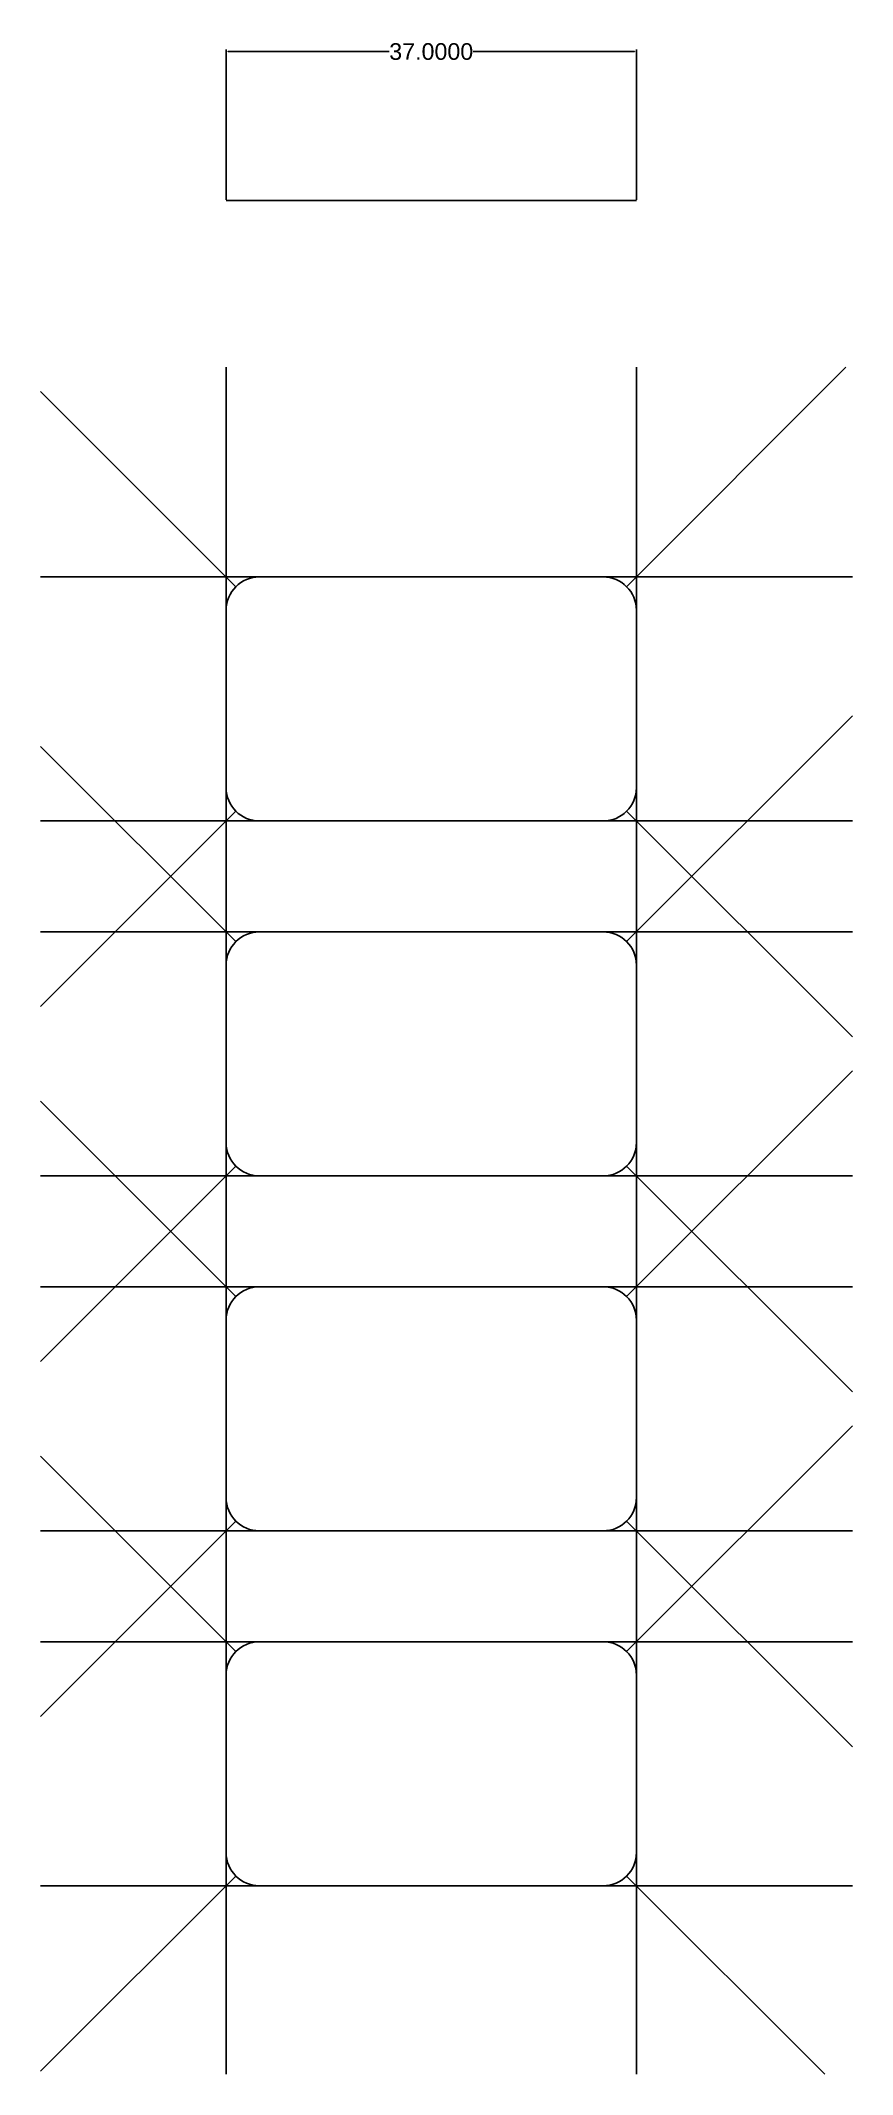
# Model space of a CAD drawing. Header units: inches. Extents: x 4 to 77, y 3 to 186.
import ezdxf

# ---------------------------------------------------------------- set-up
doc = ezdxf.new("R2010")
doc.units = ezdxf.units.IN
doc.header["$MEASUREMENT"] = 0
doc.styles.get("Standard").update_dxf_attribs({"font": 'arial.ttf'})
doc.dimstyles.get("Standard").update_dxf_attribs({"dimtxt": 0.18, "dimasz": 0.18, "dimexe": 0.18, "dimexo": 0.0625, "dimgap": 0.09, "dimtad": 0, "dimtih": 1, "dimtoh": 1, "dimdec": 4, "dimzin": 0, "dimdsep": 46, "dimtxsty": 'Standard', "dimcen": 0.09, "dimadec": 0, "dimazin": 0, "dimtfac": 1, "dimtdec": 4, "dimtofl": 0, "dimtmove": 0, "dimatfit": 3, "dimfxl": 1, "dimtolj": 1, "dimtzin": 0, "dimarcsym": 0})

# ---------------------------------------------------------------- blocks, each defined once
blk = doc.blocks.new('*D2')
at = {"color": 0, "lineweight": -2}
for p, q in [((20.77, 172.13), (20.77, 185.67)), ((20.95, 185.49), (35.49, 185.49)), ((57.59, 185.49), (43.05, 185.49)), ((57.77, 172.13), (57.77, 185.67))]:
    blk.add_line(p, q, dxfattribs=at)
at = {"color": 0}
for points in [[(20.95, 185.52), (20.95, 185.46), (20.77, 185.49)], [(57.59, 185.46), (57.59, 185.52), (57.77, 185.49)]]:
    blk.add_solid(points, dxfattribs=at)
at = {"layer": 'Defpoints', "color": 0}
for p in [(57.77, 185.49), (20.77, 172.07), (57.77, 172.07)]:
    blk.add_point(p, dxfattribs=at)
at = {"color": 0, "insert": (39.27, 185.49), "char_height": 1.5, "attachment_point": 5}
blk.add_mtext('\\A1;37.0000', dxfattribs=at)

msp = doc.modelspace()

# ---------------------------------------------------------------- linework, layer by layer
msp.add_line((20.77292, 172.07085), (57.77292, 172.07085))
at = {"color": 2}
for p, q in [((20.77292, 157.02642), (20.77292, 3.12642)), ((56.89424, 137.24738), (76.67328, 157.02642)), ((57.77292, 157.02642), (57.77292, 3.12642)), ((21.6516, 137.24738), (4.04627, 154.85271)), ((4.04627, 138.12642), (77.24627, 138.12642)), ((56.89424, 105.24738), (77.24627, 125.59941)), ((21.6516, 105.24738), (4.04627, 122.85271)), ((21.6516, 117.00474), (4.04627, 99.39941)), ((4.04627, 116.12642), (77.24627, 116.12642)), ((56.89424, 117.00474), (77.24627, 96.65271)), ((4.04627, 106.12642), (77.24627, 106.12642)), ((56.89424, 73.24774), (77.24627, 93.59977)), ((21.6516, 73.24774), (4.04627, 90.85307)), ((21.6516, 85.00474), (4.04627, 67.39941)), ((56.89424, 85.00474), (77.24627, 64.65271)), ((4.04627, 84.12642), (77.24627, 84.12642)), ((4.04627, 74.12642), (77.24627, 74.12642)), ((56.89424, 41.24774), (77.24627, 61.59977)), ((21.6516, 41.24774), (4.04627, 58.85307)), ((21.6516, 53.0051), (4.04627, 35.39977)), ((4.04627, 52.12642), (77.24627, 52.12642)), ((56.89424, 53.0051), (77.24627, 32.65307)), ((4.04627, 42.12642), (77.24627, 42.12642)), ((21.6516, 21.0051), (4.04627, 3.39977)), ((56.89424, 21.0051), (74.77292, 3.12642)), ((4.04627, 20.12642), (77.24627, 20.12642))]:
    msp.add_line(p, q, dxfattribs=at)
at = {"color": 6}
for points in [[(20.77292, 119.12606), (20.77292, 135.12606, -0.414213562), (23.77292, 138.12606), (54.77292, 138.12606, -0.414213562), (57.77292, 135.12606), (57.77292, 119.12606, -0.414213562), (54.77292, 116.12606), (23.77292, 116.12606, -0.414213562)], [(20.77292, 87.12606), (20.77292, 103.12606, -0.414213562), (23.77292, 106.12606), (54.77292, 106.12606, -0.414213562), (57.77292, 103.12606), (57.77292, 87.12606, -0.414213562), (54.77292, 84.12606), (23.77292, 84.12606, -0.414213562)], [(20.77292, 55.12642), (20.77292, 71.12642, -0.414213562), (23.77292, 74.12642), (54.77292, 74.12642, -0.414213562), (57.77292, 71.12642), (57.77292, 55.12642, -0.414213562), (54.77292, 52.12642), (23.77292, 52.12642, -0.414213562)], [(20.77292, 23.12642), (20.77292, 39.12642, -0.414213562), (23.77292, 42.12642), (54.77292, 42.12642, -0.414213562), (57.77292, 39.12642), (57.77292, 23.12642, -0.414213562), (54.77292, 20.12642), (23.77292, 20.12642, -0.414213562)]]:
    msp.add_lwpolyline(points, format="xyb", close=True, dxfattribs=at)

# ---------------------------------------------------------------- dimensions: what is measured, and where the dimension line sits
dim = msp.add_linear_dim(base=(57.77292, 185.49279), p1=(20.77292, 172.07085), p2=(57.77292, 172.07085), dimstyle='Standard', override={"dimtxt": 1.5})
dim.commit()
dim.dimension.update_dxf_attribs({"geometry": '*D2', "text_midpoint": (39.27292, 185.49279)})

doc.saveas('drawing.dxf')
